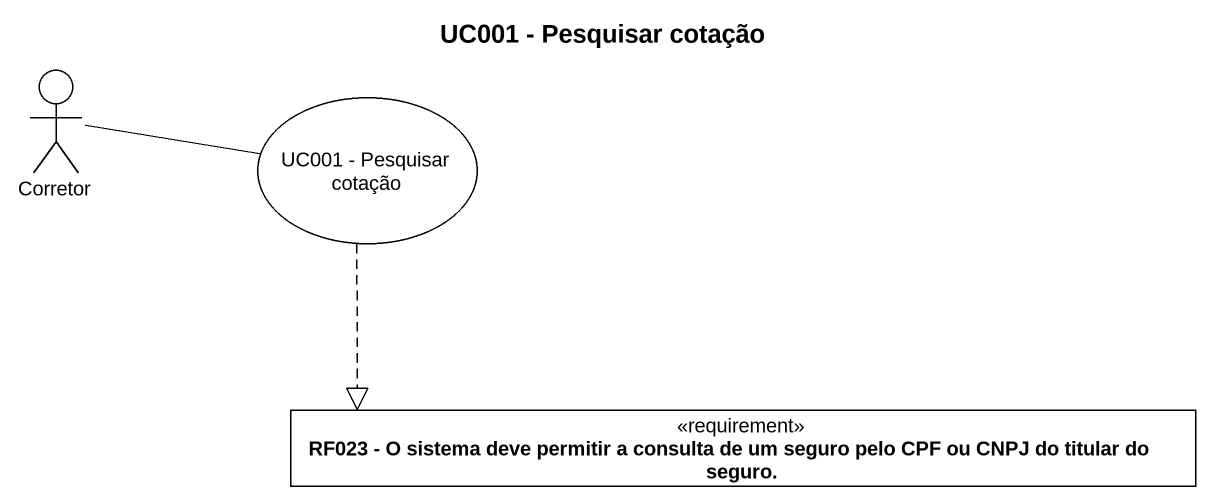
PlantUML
@startuml
title UC001 - Pesquisar cotação
allowmixing
hide circle
hide empty members
actor Corretor
usecase "UC001 - Pesquisar cotação" as UC001_Pesquisar_cotação
class "RF023 - O sistema deve permitir a consulta de um seguro pelo CPF ou CNPJ do titular do seguro." as RF023_O_sistema_deve <<requirement>>
Corretor -right- UC001_Pesquisar_cotação
UC001_Pesquisar_cotação ..|> RF023_O_sistema_deve
@enduml
